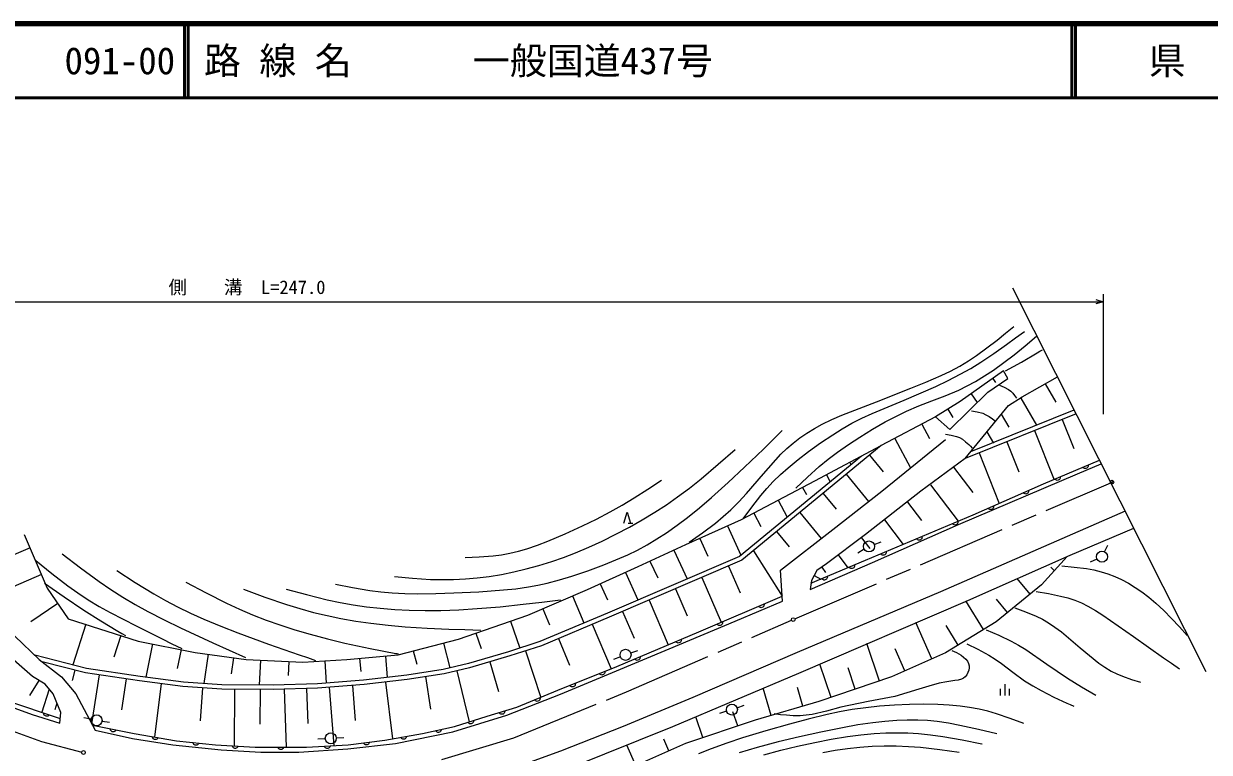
# Model space of a CAD drawing. Units: millimetres, scale not verified. Extents: x 40000 to 680000, y 20000 to 380000.
# Drawn here: x 156008 to 316328, y 281511 to 380000 of the extents above; entities that cross this region are included whole.
import ezdxf
from ezdxf.enums import TextEntityAlignment as Align

# ---------------------------------------------------------------- set-up
doc = ezdxf.new("R2010")
doc.units = ezdxf.units.MM
doc.header["$LTSCALE"] = 1000
doc.header["$PDMODE"] = 32
doc.header["$PDSIZE"] = 500
doc.linetypes.add('CHAIN', pattern=[18.5, 12, -1.5, 3.5, -1.5])
for name, color, linetype, lineweight in [('M-BGD', 7, 'Continuous', 25), ('M-BMK', 2, 'CHAIN', 13), ('M-BMK-OTRS', 5, 'Continuous', 25), ('M-BMK-SRVR', 3, 'Continuous', 25), ('M-STR-HTXT', 7, 'Continuous', 13), ('M-TTL', 2, 'Continuous', 140), ('M-TTL-LINE', 7, 'Continuous', 50)]:
    doc.layers.add(name, color=color, linetype=linetype, lineweight=lineweight)
doc.layers.add('M-OTRS', color=6, linetype='Continuous')
doc.layers.add('M-TTL-TXT', color=7, linetype='Continuous')
doc.styles.add('ＭＳ ゴシック', font='')
doc.styles.get('ＭＳ ゴシック').set_extended_font_data('MS Gothic')

msp = doc.modelspace()

# ---------------------------------------------------------------- linework, layer by layer
at = {"layer": 'M-BGD'}
for p, q in [((288502, 333087), (282643, 328916)), ((286393, 330181), (289064, 332056)), ((287037, 332044), (287439, 331480)), ((289064, 332056), (288502, 333087)), ((291043, 329547), (295787, 332282)), ((294132, 331312), (295583, 328836)), ((282643, 328916), (279316, 326854)), ((281237, 325167), (286393, 330181)), ((284108, 329959), (284949, 328777)), ((289168, 328401), (291043, 329547)), ((290823, 329372), (292951, 325742)), ((280980, 327885), (281668, 326773)), ((283311, 321230), (289168, 328401)), ((298324, 327250), (283311, 321230)), ((284096, 322191), (298053, 327788)), ((288194, 327209), (289211, 325473)), ((279316, 326854), (271958, 322964)), ((277476, 325881), (278509, 323927)), ((279316, 326854), (281237, 325167)), ((296447, 326497), (298018, 322580)), ((273797, 323936), (275904, 319952)), ((286245, 324823), (287135, 323305)), ((292694, 324992), (295355, 318357)), ((271958, 322964), (253102, 307462)), ((262994, 318196), (271958, 322964)), ((272045, 316823), (280641, 323794)), ((288941, 323487), (290563, 319442)), ((269282, 321541), (252787, 307979)), ((267710, 320705), (267811, 320514)), ((270386, 321672), (272220, 319442)), ((283311, 321230), (277319, 316798)), ((285187, 321982), (287933, 315134)), ((293906, 317816), (301469, 321012)), ((267244, 319088), (270255, 315426)), ((281750, 320044), (284354, 316618)), ((282437, 312304), (298501, 319170)), ((298501, 319170), (301726, 320502)), ((253071, 312962), (262994, 318196)), ((264566, 319032), (265072, 318080)), ((278630, 317672), (282374, 312745)), ((284395, 313597), (293906, 317816)), ((261340, 317324), (261850, 316356)), ((264101, 316505), (265868, 314355)), ((265426, 311612), (272045, 316823)), ((277319, 316798), (269829, 310931)), ((258033, 315579), (259242, 313287)), ((275509, 315300), (277391, 312825)), ((245548, 309580), (253071, 312962)), ((254725, 313835), (255666, 312051)), ((260958, 313921), (263838, 310419)), ((269822, 307461), (284395, 313597)), ((272388, 312929), (274916, 309602)), ((304940, 314127), (279984, 303200)), ((237760, 312482), (238360, 312482)), ((251190, 312117), (252979, 308138)), ((257816, 311337), (259504, 309284)), ((258335, 306125), (265426, 311612)), ((270766, 307187), (282437, 312304)), ((297533, 308140), (306111, 311805)), ((156091, 310961), (159197, 303713)), ((239077, 306612), (245548, 309580)), ((247429, 310426), (248499, 308044)), ((269829, 310931), (264587, 306999)), ((269268, 310557), (270419, 309041)), ((271007, 309604), (271941, 309960)), ((302145, 308616), (302593, 309510)), ((156868, 309149), (152383, 307227)), ((252787, 307979), (234959, 300331)), ((243930, 308838), (245708, 304962)), ((254673, 308754), (258561, 302594)), ((266147, 308185), (267459, 306460)), ((269663, 308951), (268805, 308437)), ((283671, 302020), (297533, 308140)), ((297131, 307963), (293625, 304158)), ((232243, 303506), (239077, 306612)), ((253102, 307462), (235194, 299779)), ((240694, 307354), (241737, 305081)), ((251311, 306693), (252876, 303044)), ((262340, 303504), (270766, 307187)), ((262468, 304356), (269822, 307461)), ((264587, 306999), (263276, 306063)), ((263931, 306531), (264445, 305813)), ((295378, 306061), (294878, 306522)), ((301126, 307637), (300214, 307227)), ((158421, 305525), (150570, 302160)), ((237368, 305836), (239055, 302125)), ((247729, 305157), (250336, 299081)), ((258603, 301935), (258335, 306125)), ((262527, 304752), (262340, 303504)), ((263276, 306063), (262527, 304752)), ((262902, 305408), (263777, 304908)), ((292095, 302905), (290364, 305018)), ((159197, 303713), (162027, 299571)), ((224167, 300055), (232243, 303506)), ((233951, 304282), (234941, 302105)), ((244148, 303620), (245710, 299979)), ((279984, 303200), (260592, 295015)), ((293625, 304158), (287505, 299145)), ((160612, 301642), (156950, 299140)), ((230224, 302643), (231772, 299020)), ((240566, 302084), (243160, 296038)), ((247322, 297793), (258561, 302594)), ((252199, 299248), (258603, 301935)), ((260813, 292213), (283671, 302020)), ((285791, 298094), (283397, 301999)), ((289035, 300398), (287568, 302189)), ((214797, 296810), (224167, 300055)), ((234959, 300331), (225804, 296476)), ((226186, 300917), (227114, 298746)), ((236984, 300547), (238535, 296933)), ((162027, 299571), (171484, 296534)), ((164391, 298812), (162628, 293321)), ((221825, 299244), (223087, 295596)), ((235194, 299779), (226013, 295913)), ((232899, 298812), (235433, 292793)), ((243281, 295488), (252199, 299248)), ((278823, 294131), (276629, 299067)), ((287505, 299145), (280648, 294942)), ((282362, 295992), (280747, 298628)), ((154785, 297186), (158116, 294070)), ((169120, 297294), (168173, 294347)), ((206652, 294671), (214797, 296810)), ((217140, 297621), (217858, 295547)), ((228308, 296879), (229812, 293308)), ((236202, 293103), (247322, 297793)), ((157203, 291773), (152798, 295575)), ((171484, 296534), (179215, 295016)), ((173417, 296155), (172531, 291644)), ((177282, 295395), (176780, 292841)), ((179215, 295016), (186100, 294049)), ((208688, 295206), (209161, 293407)), ((212761, 296275), (213641, 292924)), ((221575, 295106), (216144, 293525)), ((225804, 296476), (221575, 295106)), ((226013, 295913), (221751, 294533)), ((223882, 295223), (225921, 288929)), ((235641, 292278), (243281, 295488)), ((238096, 294945), (239033, 295292)), ((260592, 295015), (246509, 288895)), ((271714, 291144), (270004, 296196)), ((275173, 292508), (273848, 295491)), ((164494, 292843), (157518, 294630)), ((158116, 294070), (161124, 291707)), ((164374, 292255), (158518, 293754)), ((180936, 294774), (180379, 290806)), ((184379, 294291), (184071, 292098)), ((186100, 294049), (193762, 293704)), ((188015, 293963), (187864, 290596)), ((191846, 293791), (191761, 291903)), ((193762, 293704), (199698, 294049)), ((196730, 293877), (196904, 290875)), ((199698, 294049), (206652, 294671)), ((201436, 294205), (201595, 292428)), ((204913, 294515), (205170, 291642)), ((216144, 293525), (212731, 292706)), ((221751, 294533), (216298, 292945)), ((219025, 293739), (220189, 289738)), ((236693, 294412), (235761, 294050)), ((265176, 288932), (263650, 293443)), ((280648, 294942), (273348, 291697)), ((162910, 292630), (162551, 291226)), ((171673, 291150), (164374, 292255)), ((171757, 291745), (164494, 292843)), ((166199, 291979), (165196, 285347)), ((207796, 291952), (201969, 291264)), ((212731, 292706), (207796, 291952)), ((212847, 292117), (207877, 291357)), ((216298, 292945), (212847, 292117)), ((214572, 292531), (216231, 285621)), ((228244, 289889), (236202, 293103)), ((228603, 289377), (235641, 292278)), ((243781, 284988), (260813, 292213)), ((268445, 290038), (267474, 292907)), ((158062, 291236), (156784, 289190)), ((158922, 290699), (157203, 291773)), ((159996, 289410), (158922, 290699)), ((161124, 291707), (163058, 289397)), ((169849, 291426), (169218, 287257)), ((177541, 290391), (171673, 291150)), ((177599, 290988), (171757, 291745)), ((174607, 290771), (173676, 283579)), ((182787, 290046), (177541, 290391)), ((182809, 290646), (177599, 290988)), ((180164, 290218), (179869, 285741)), ((189733, 290577), (182809, 290646)), ((195713, 290783), (189733, 290577)), ((195746, 290184), (189741, 289977)), ((201969, 291264), (195713, 290783)), ((202027, 290667), (195746, 290184)), ((197316, 290305), (197923, 282420)), ((200457, 290546), (200820, 285827)), ((207877, 291357), (202027, 290667)), ((204952, 291012), (205857, 283343)), ((210362, 291737), (211034, 287335)), ((261385, 287753), (260655, 290265)), ((273348, 291697), (263541, 288379)), ((288667, 290704), (288667, 289204)), ((151347, 288711), (157149, 286616)), ((159459, 290054), (158418, 286809)), ((161017, 286885), (159996, 289410)), ((163058, 289397), (165649, 284488)), ((189741, 289977), (182787, 290046)), ((184525, 290029), (184449, 282382)), ((188002, 289994), (187956, 285326)), ((191242, 290029), (191511, 282214)), ((194245, 290132), (194408, 285390)), ((221339, 286529), (228603, 289377)), ((222679, 287589), (228244, 289889)), ((246509, 288895), (237071, 284988)), ((257071, 286499), (256003, 290173)), ((288067, 290108), (288067, 289208)), ((289267, 290108), (289267, 289208)), ((153563, 288570), (160959, 286098)), ((160507, 288147), (160200, 287269)), ((218673, 286377), (222679, 287589)), ((251055, 287059), (250101, 286757)), ((252555, 285080), (251914, 286986)), ((252478, 287532), (253422, 287863)), ((263541, 288379), (254914, 285872)), ((157149, 286616), (160910, 285434)), ((160910, 285434), (161017, 286885)), ((165125, 285966), (164145, 286162)), ((166605, 285726), (167597, 285602)), ((214033, 284273), (221339, 286529)), ((214247, 285007), (218673, 286377)), ((254914, 285872), (245476, 282702)), ((247836, 283494), (246891, 286307)), ((165291, 285165), (170937, 284058)), ((165649, 284488), (170699, 283360)), ((170937, 284058), (176661, 283057)), ((204834, 283163), (209925, 284058)), ((206286, 282715), (214033, 284273)), ((209925, 284058), (214247, 285007)), ((237071, 284988), (228591, 281669)), ((229992, 279457), (243781, 284988)), ((170699, 283360), (176178, 282500)), ((176178, 282500), (182690, 281856)), ((176661, 283057), (181931, 282530)), ((181931, 282530), (187306, 282214)), ((187306, 282214), (194242, 282214)), ((194242, 282214), (199880, 282530)), ((196788, 283344), (195791, 283267)), ((198285, 283448), (199283, 283511)), ((199839, 281963), (206286, 282715)), ((199880, 282530), (204834, 283163)), ((245476, 282702), (236555, 278720)), ((238785, 279716), (237548, 282488)), ((243246, 281706), (242549, 283267)), ((182690, 281856), (188062, 281533)), ((188062, 281533), (193220, 281533)), ((193220, 281533), (199839, 281963)), ((228591, 281669), (224020, 279974))]:
    msp.add_line(p, q, dxfattribs=at)
for points in [[(246005, 309905), (247791, 311179), (249547, 312504), (250603, 313372), (251627, 314293), (252710, 315358), (253759, 316474), (256065, 319168), (258410, 321815), (259212, 322583), (260062, 323313), (260958, 324003), (261898, 324650), (262927, 325283), (263986, 325862), (265306, 326505), (266654, 327094), (271313, 328905), (275963, 330717), (278017, 331544), (280058, 332430), (281345, 333050), (282602, 333722), (283746, 334408), (284867, 335151), (286266, 336165), (287641, 337236), (288772, 338154), (289896, 339083)], [(253281, 313052), (254455, 314664), (255679, 316243), (256487, 317190), (257346, 318106), (258336, 319063), (259377, 319985), (260745, 321102), (262153, 322174), (263757, 323333), (265400, 324446), (266671, 325240), (267971, 325980), (269340, 326677), (270746, 327325), (275053, 329115), (279342, 330964), (281012, 331762), (282661, 332616), (284068, 333412), (285452, 334264), (287190, 335420), (288905, 336634), (290118, 337521), (291326, 338415)], [(260431, 317234), (261985, 318707), (263585, 320140), (264790, 321128), (266034, 322069), (267534, 323121), (269077, 324130), (270775, 325174), (272501, 326165), (273923, 326918), (275372, 327616), (277073, 328342), (278799, 329012), (280627, 329719), (282438, 330484), (283588, 331038), (284713, 331647), (285940, 332384), (287145, 333179), (288548, 334184), (289920, 335242), (291439, 336478), (292945, 337741)], [(288763, 333086), (290926, 334269), (293069, 335509), (293412, 335714), (293755, 335920)], [(287954, 331130), (288570, 330878), (289155, 330573), (289471, 330344), (289748, 330069), (290004, 329738), (290247, 329376)], [(284176, 327690), (284944, 327541), (285686, 327336), (286132, 327150), (286560, 326906), (286992, 326601), (287414, 326273)], [(198168, 304238), (200478, 303780), (202803, 303380), (204306, 303183), (205814, 303046), (207556, 302955), (209314, 302923), (211746, 302956), (214184, 303050), (217534, 303220), (220874, 303450), (222574, 303626), (224263, 303860), (225539, 304088), (226804, 304374), (228462, 304819), (230108, 305322), (232293, 306059), (234469, 306857), (236096, 307508), (237696, 308213), (239014, 308856), (240303, 309552), (241640, 310347), (242947, 311194), (244380, 312200), (245782, 313257), (247411, 314570), (249012, 315937), (251265, 317964), (253475, 320034), (256037, 322500), (258583, 324988)], [(280668, 324519), (281416, 324394), (282134, 324214), (282544, 324054), (282935, 323836), (283381, 323495), (283799, 323100), (284019, 322871), (284243, 322631)], [(206162, 305262), (208580, 305045), (211001, 304888), (212558, 304847), (214129, 304867), (215728, 304948), (217325, 305090), (218966, 305296), (220607, 305564), (222286, 305900), (223959, 306296), (225685, 306768), (227404, 307301), (229021, 307860), (230617, 308475), (232442, 309241), (234243, 310062), (236100, 310976), (237940, 311948), (239655, 312920), (241348, 313949), (242907, 314964), (244430, 316029), (246035, 317234), (247611, 318494), (249935, 320454), (252235, 322462)], [(299946, 320369), (299953, 320272), (299939, 320181), (299903, 320071), (299841, 319992), (299765, 319930), (299651, 319882), (299553, 319871), (299454, 319881), (299348, 319931), (299273, 319984), (299210, 320058)], [(215718, 307855), (217595, 307935), (219471, 308075), (220618, 308218), (221754, 308419), (222906, 308693), (224056, 309028), (225487, 309518), (226902, 310067), (229245, 311064), (231564, 312115), (233452, 313030), (235319, 314002), (236954, 314919), (238569, 315895), (240423, 317080), (242270, 318299)], [(296165, 318771), (296172, 318674), (296158, 318583), (296122, 318472), (296060, 318394), (295984, 318332), (295870, 318283), (295772, 318272), (295672, 318282), (295566, 318333), (295492, 318386), (295428, 318459)], [(291894, 316923), (291902, 316826), (291890, 316736), (291856, 316624), (291795, 316545), (291721, 316481), (291607, 316431), (291510, 316418), (291410, 316427), (291303, 316475), (291228, 316527), (291163, 316599)], [(287139, 314814), (287147, 314717), (287134, 314626), (287101, 314515), (287040, 314436), (286965, 314372), (286852, 314322), (286754, 314309), (286655, 314317), (286548, 314366), (286472, 314418), (286407, 314490)], [(237156, 312482), (237614, 313978), (238071, 312482)], [(282335, 312730), (282341, 312633), (282327, 312542), (282291, 312432), (282229, 312353), (282153, 312291), (282039, 312243), (281941, 312232), (281842, 312242), (281736, 312293), (281661, 312346), (281598, 312420)], [(277477, 310685), (277484, 310587), (277470, 310497), (277434, 310386), (277371, 310308), (277295, 310246), (277181, 310197), (277084, 310187), (276984, 310197), (276878, 310248), (276803, 310301), (276740, 310374)], [(161221, 308333), (163707, 306440), (166225, 304599), (167805, 303513), (169425, 302472), (171099, 301478), (172804, 300536), (174991, 299407), (177207, 298331), (181598, 296311), (185998, 294341)], [(272620, 308639), (272626, 308542), (272612, 308451), (272576, 308341), (272514, 308263), (272438, 308200), (272323, 308152), (272226, 308141), (272126, 308152), (272020, 308202), (271946, 308256), (271882, 308329)], [(157664, 307418), (159794, 305701), (161965, 304029), (163334, 303045), (164737, 302111), (166197, 301225), (167688, 300390), (171196, 298584), (174732, 296831), (176058, 296178), (177384, 295527)], [(268352, 306841), (268358, 306743), (268344, 306653), (268309, 306542), (268246, 306464), (268171, 306401), (268056, 306353), (267959, 306342), (267859, 306352), (267753, 306403), (267678, 306456), (267615, 306529)], [(296375, 306703), (298047, 306553), (299705, 306344), (300715, 306160), (301712, 305918), (302627, 305630), (303534, 305280), (304467, 304854), (305384, 304369), (306317, 303805), (307223, 303187), (308170, 302461), (309077, 301691), (310165, 300675), (311219, 299607), (312280, 298472), (313333, 297314)], [(168593, 306081), (171076, 304484), (173587, 302940), (175172, 302032), (176795, 301172), (178554, 300316), (180350, 299510), (182651, 298554), (184976, 297653), (189114, 296144), (193275, 294691), (194380, 294311), (195486, 293931)], [(264675, 305288), (264681, 305191), (264667, 305100), (264631, 304990), (264569, 304911), (264493, 304849), (264379, 304801), (264282, 304790), (264182, 304800), (264076, 304851), (264001, 304904), (263938, 304977)], [(158832, 304374), (161474, 302515), (164157, 300701), (166436, 299260), (168756, 297866), (169254, 297571), (169753, 297276)], [(177944, 304511), (180679, 303065), (183439, 301675), (185177, 300863), (186948, 300102), (188773, 299389), (190620, 298731), (192659, 298072), (194727, 297466), (197073, 296846), (199443, 296283), (202876, 295555), (206327, 294886), (206503, 294852), (206680, 294818)], [(185725, 303555), (188622, 302498), (191545, 301496), (193367, 300931), (195206, 300423), (197033, 299987), (198875, 299608), (200908, 299255), (202952, 298962), (205273, 298693), (207600, 298485), (210547, 298293), (213502, 298161), (215649, 298089), (217806, 298026)], [(191491, 303577), (194252, 302830), (197036, 302139), (198794, 301762), (200564, 301444), (202384, 301180), (204224, 300975), (206179, 300819), (208149, 300722), (210280, 300681), (212420, 300700), (214868, 300787), (217313, 300935), (220433, 301193), (223556, 301513), (226080, 301800), (228601, 302100)], [(292926, 303254), (294580, 302973), (296221, 302634), (297203, 302373), (298162, 302057), (299040, 301698), (299905, 301279), (300940, 300700), (301952, 300065), (306064, 297150), (310153, 294280), (311216, 293545), (312280, 292811)], [(256119, 301551), (256126, 301454), (256113, 301363), (256077, 301253), (256015, 301174), (255940, 301111), (255826, 301063), (255728, 301051), (255628, 301061), (255522, 301111), (255447, 301164), (255384, 301237)], [(290052, 301050), (291493, 300511), (292904, 299919), (293753, 299502), (294572, 299032), (295459, 298440), (296325, 297791), (298854, 295643), (301409, 293554), (302210, 293003), (303049, 292499), (303806, 292115), (304600, 291779), (305788, 291364), (307010, 290990)], [(250500, 299151), (250507, 299054), (250493, 298963), (250458, 298852), (250396, 298773), (250320, 298711), (250206, 298662), (250109, 298651), (250009, 298660), (249903, 298711), (249828, 298764), (249764, 298836)], [(244911, 296776), (244917, 296679), (244903, 296588), (244867, 296478), (244805, 296399), (244729, 296337), (244615, 296289), (244517, 296278), (244418, 296288), (244312, 296339), (244237, 296392), (244174, 296465)], [(286176, 298086), (287864, 297343), (289521, 296548), (290545, 295992), (291539, 295383), (294340, 293438), (297175, 291542), (299066, 290378), (300972, 289241)], [(281507, 295267), (282147, 294983), (282761, 294645), (283105, 294390), (283412, 294085), (283616, 293807), (283766, 293499), (283838, 293216), (283849, 292919), (283800, 292598), (283688, 292276), (283523, 291980), (283311, 291725), (283078, 291536), (282806, 291396), (282375, 291271), (281908, 291199), (280846, 291043), (279817, 290832), (278411, 290464), (277043, 290044), (275448, 289531), (273820, 289071), (270177, 288369), (266520, 287603), (264580, 287088), (262638, 286634), (261814, 286508), (260986, 286442), (260065, 286444), (259139, 286507), (258330, 286594), (257510, 286696)], [(283537, 296164), (285032, 295433), (286495, 294652), (287371, 294118), (288215, 293535), (289766, 292336), (291358, 291182), (292466, 290490), (293614, 289844), (295312, 288982), (297051, 288167), (297527, 287949), (298004, 287733)], [(239350, 294431), (239357, 294334), (239343, 294243), (239307, 294133), (239245, 294054), (239169, 293992), (239055, 293944), (238957, 293933), (238857, 293943), (238751, 293994), (238677, 294047), (238613, 294120)], [(234583, 292449), (234588, 292352), (234573, 292262), (234535, 292152), (234472, 292074), (234395, 292013), (234280, 291967), (234182, 291957), (234083, 291969), (233978, 292021), (233904, 292076), (233842, 292150)], [(230605, 290842), (230609, 290745), (230594, 290654), (230557, 290544), (230493, 290467), (230416, 290406), (230301, 290359), (230204, 290350), (230104, 290362), (229999, 290414), (229925, 290468), (229863, 290542)], [(225831, 288892), (225837, 288794), (225822, 288704), (225785, 288594), (225722, 288516), (225646, 288454), (225532, 288406), (225434, 288396), (225334, 288407), (225229, 288459), (225155, 288513), (225092, 288586)], [(221059, 287099), (221055, 287002), (221032, 286913), (220984, 286807), (220914, 286735), (220832, 286681), (220713, 286646), (220615, 286645), (220517, 286666), (220417, 286727), (220349, 286788), (220293, 286867)], [(291240, 285411), (289401, 286100), (287548, 286731), (286381, 287068), (285188, 287349), (283923, 287581), (282635, 287756), (281147, 287892), (279641, 287969), (277717, 287996), (275794, 287963), (273769, 287874), (271753, 287726), (269895, 287531), (268047, 287277), (266345, 286976), (264654, 286615), (262100, 285997), (259550, 285317), (256362, 284409), (253185, 283442), (251068, 282744), (248970, 281989), (247235, 281291)], [(159489, 286589), (159429, 286512), (159359, 286453), (159259, 286394), (159161, 286376), (159063, 286379), (158945, 286419), (158865, 286475), (158796, 286548), (158750, 286657), (158730, 286746), (158730, 286842)], [(216842, 285810), (216839, 285713), (216816, 285624), (216769, 285518), (216700, 285446), (216618, 285391), (216500, 285355), (216402, 285354), (216303, 285373), (216203, 285434), (216134, 285495), (216078, 285574)], [(287581, 283988), (285098, 284598), (282600, 285149), (281058, 285432), (279512, 285655), (278207, 285785), (276898, 285855), (275495, 285865), (274088, 285814), (272471, 285691), (270844, 285506), (268782, 285201), (266718, 284834), (263804, 284250), (260907, 283607), (258045, 282914), (255193, 282161), (252761, 281433)], [(168507, 284535), (168458, 284451), (168395, 284383), (168304, 284312), (168208, 284282), (168111, 284272), (167989, 284296), (167902, 284342), (167825, 284406), (167765, 284507), (167733, 284593), (167722, 284689)], [(212477, 284618), (212465, 284522), (212435, 284435), (212380, 284333), (212304, 284267), (212218, 284220), (212097, 284193), (211999, 284200), (211903, 284228), (211808, 284298), (211744, 284363), (211695, 284447)], [(256085, 281185), (258381, 281802), (260663, 282353), (262971, 282849), (265178, 283265), (267408, 283624), (269201, 283857), (271007, 284031), (272575, 284125), (274142, 284159), (275566, 284131), (276998, 284043), (278643, 283873), (280285, 283642), (282919, 283182), (285559, 282659), (285589, 282653), (285618, 282647)], [(174193, 283489), (174146, 283404), (174085, 283335), (173995, 283262), (173900, 283229), (173802, 283218), (173680, 283239), (173592, 283283), (173514, 283346), (173452, 283446), (173419, 283531), (173405, 283627)], [(179694, 282754), (179653, 282665), (179597, 282593), (179513, 282513), (179420, 282474), (179324, 282455), (179201, 282467), (179110, 282505), (179027, 282561), (178958, 282656), (178918, 282739), (178898, 282833)], [(185018, 282349), (184980, 282259), (184928, 282184), (184847, 282100), (184756, 282057), (184661, 282035), (184537, 282042), (184445, 282076), (184359, 282129), (184287, 282221), (184243, 282302), (184219, 282396)], [(191174, 282214), (191142, 282122), (191094, 282044), (191018, 281956), (190930, 281908), (190836, 281880), (190712, 281880), (190618, 281908), (190530, 281956), (190452, 282044), (190404, 282122), (190374, 282214)], [(197460, 282394), (197434, 282301), (197390, 282220), (197319, 282128), (197234, 282075), (197142, 282042), (197018, 282035), (196922, 282058), (196832, 282101), (196749, 282184), (196697, 282259), (196662, 282350)], [(202754, 282897), (202734, 282802), (202696, 282718), (202632, 282621), (202551, 282563), (202461, 282523), (202338, 282507), (202241, 282523), (202148, 282559), (202059, 282637), (202002, 282708), (201961, 282796)], [(207774, 283680), (207758, 283584), (207724, 283498), (207665, 283399), (207586, 283336), (207499, 283292), (207377, 283271), (207279, 283282), (207184, 283314), (207092, 283387), (207031, 283456), (206986, 283541)], [(282496, 281484), (279890, 281841), (277278, 282138), (275645, 282266), (273996, 282334), (272364, 282340), (270732, 282285), (269072, 282168), (267418, 281992), (265752, 281753), (264089, 281455)]]:
    msp.add_lwpolyline(points, dxfattribs=at)
for centre in [(270306, 309337), (301810, 307945), (237392, 294684), (251770, 287284), (165861, 285819), (197536, 283401)]:
    msp.add_circle(centre, 746, dxfattribs=at)
at = {"layer": 'M-BMK'}
for p, q in [((260292, 299555), (303012, 317951)), ((237513, 289681), (259833, 299357)), ((222292, 283482), (237513, 289681)), ((151487, 285500), (158408, 282977)), ((158408, 282977), (163847, 281545)), ((212559, 280526), (222292, 283482))]:
    msp.add_line(p, q, dxfattribs=at)
at = {"layer": 'M-BMK-OTRS'}
msp.add_line((289721, 344312), (315875, 292440), dxfattribs=at)
at = {"layer": 'M-BMK-SRVR'}
for centre, radius in [((260062, 299456), 249), ((260062, 299456), 7.5), ((164089, 281482), 249)]:
    msp.add_circle(centre, radius, dxfattribs=at)
at = {"layer": 'M-OTRS'}
msp.add_point((303174, 318033), dxfattribs=at)
at = {"layer": 'M-STR-HTXT'}
for p, q in [((301987, 343451), (301987, 327231)), ((70306, 342414), (301987, 342414))]:
    msp.add_line(p, q, dxfattribs=at)
msp.add_lwpolyline([(300987, 342702), (301987, 342414), (300987, 342129)], dxfattribs=at)
at = {"layer": 'M-TTL'}
msp.add_line((680000, 380000), (40000, 380000), dxfattribs=at)
at = {"layer": 'M-TTL-LINE'}
for p, q in [((177750, 380000), (177750, 370000)), ((178250, 380000), (178250, 370000)), ((297750, 380000), (297750, 370000)), ((298250, 380000), (298250, 370000)), ((40000, 370000), (680000, 370000))]:
    msp.add_line(p, q, dxfattribs=at)

# ---------------------------------------------------------------- texts
at = {"layer": 'M-STR-HTXT', "style": 'ＭＳ ゴシック'}
msp.add_text('側\u3000\u3000溝\u3000L=247.0', height=1833, dxfattribs=at).set_placement((175584, 342914), align=Align.BOTTOM_LEFT)
at = {"layer": 'M-TTL-TXT', "style": 'ＭＳ ゴシック'}
for s, p in [('091-00', (161521, 375000)), ('路 線 名', (180380, 375000)), ('一般国道437号', (216734, 375000))]:
    msp.add_text(s, height=3666, dxfattribs=at).set_placement(p, align=Align.MIDDLE_LEFT)
msp.add_text('県\u3000名', height=3666, dxfattribs=at).set_placement((315625, 375000), align=Align.MIDDLE_CENTER)

doc.saveas('drawing.dxf')
